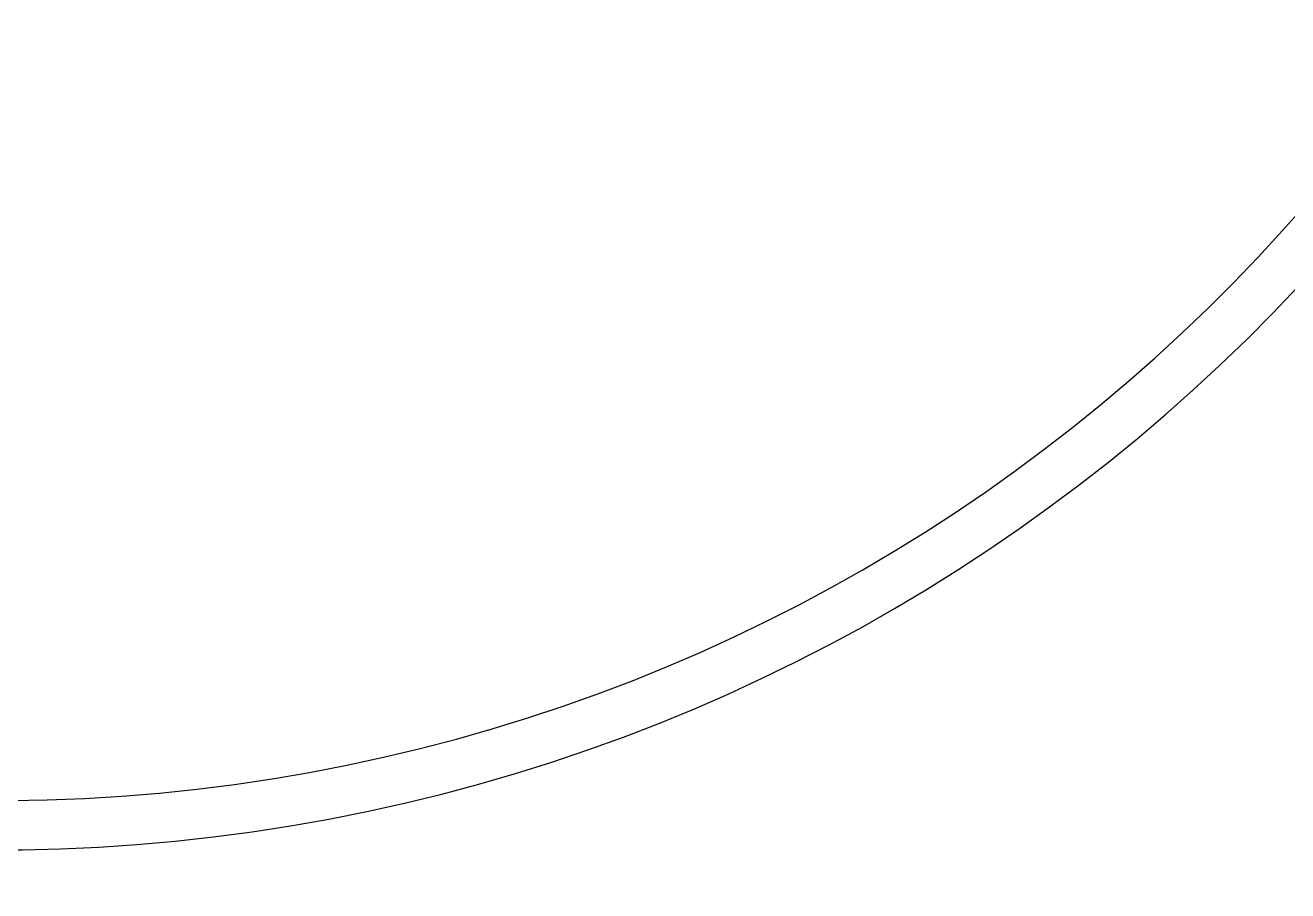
# Model space of a CAD drawing. Header units: millimetres. Extents: x 1145859089 to 1147511753, y -1047484727 to -1047247487.
# Drawn here: x 1146325570 to 1146329403, y -1047437692 to -1047435065 of the extents above; entities that cross this region are included whole.
import ezdxf
from ezdxf.xclip import XClip

# ---------------------------------------------------------------- set-up
doc = ezdxf.new("R2010")
doc.units = ezdxf.units.MM
doc.header["$LTSCALE"] = 100
doc.header["$MEASUREMENT"] = 0
doc.header["$XCLIPFRAME"] = 2
doc.linetypes.add('CENTERX2', pattern=[4, 2.5, -0.5, 0.5, -0.5])
doc.layers.get('0').update_dxf_attribs({"linetype": 'CONTINUOUS'})
for name, color, linetype in [('L-지중매입', 3, 'CENTERX2'), ('XREF', 135, 'CONTINUOUS'), ('단지배치도$0$W240910', 135, 'CONTINUOUS')]:
    doc.layers.add(name, color=color, linetype=linetype)

# ---------------------------------------------------------------- blocks, each defined once
blk = doc.blocks.new('단지배치도$0$zw$9902')
at = {"layer": '단지배치도$0$W240910'}
for centre, radius, start, end in [((56819.2, -60799), 5399.4, 202.1016, 356.7121), ((56819.2, -60799), 5249.4, 201.4083, 356.7121), ((57394.3, -57699.4), 11431.4, 251.62775, 321.41813), ((57394.3, -57699.4), 11931.4, 251.62775, 321.41813)]:
    blk.add_arc(centre, radius, start, end, dxfattribs=at)
blk = doc.blocks.new('단지배치도')
blk.add_blockref('단지배치도$0$zw$9902', (141034.2, 142437.2))

msp = doc.modelspace()

# ---------------------------------------------------------------- linework, layer by layer
at = {"layer": 'L-지중매입', "ltscale": 2}
msp.add_arc((1146292364.149594, -1047402174.186541, 0), 45716.750817, 303.4822833292, 333.0437788935, dxfattribs=at)

# ---------------------------------------------------------------- block references
at = {"layer": 'XREF'}
ref = msp.add_blockref('단지배치도', (1146127639.433662, -1047513806.462535), dxfattribs=at)
XClip(ref).set_block_clipping_path([(72982.4064819524, 34919.7593965302), (360382.4067475507, 255319.7593436702)])

doc.saveas('drawing.dxf')
